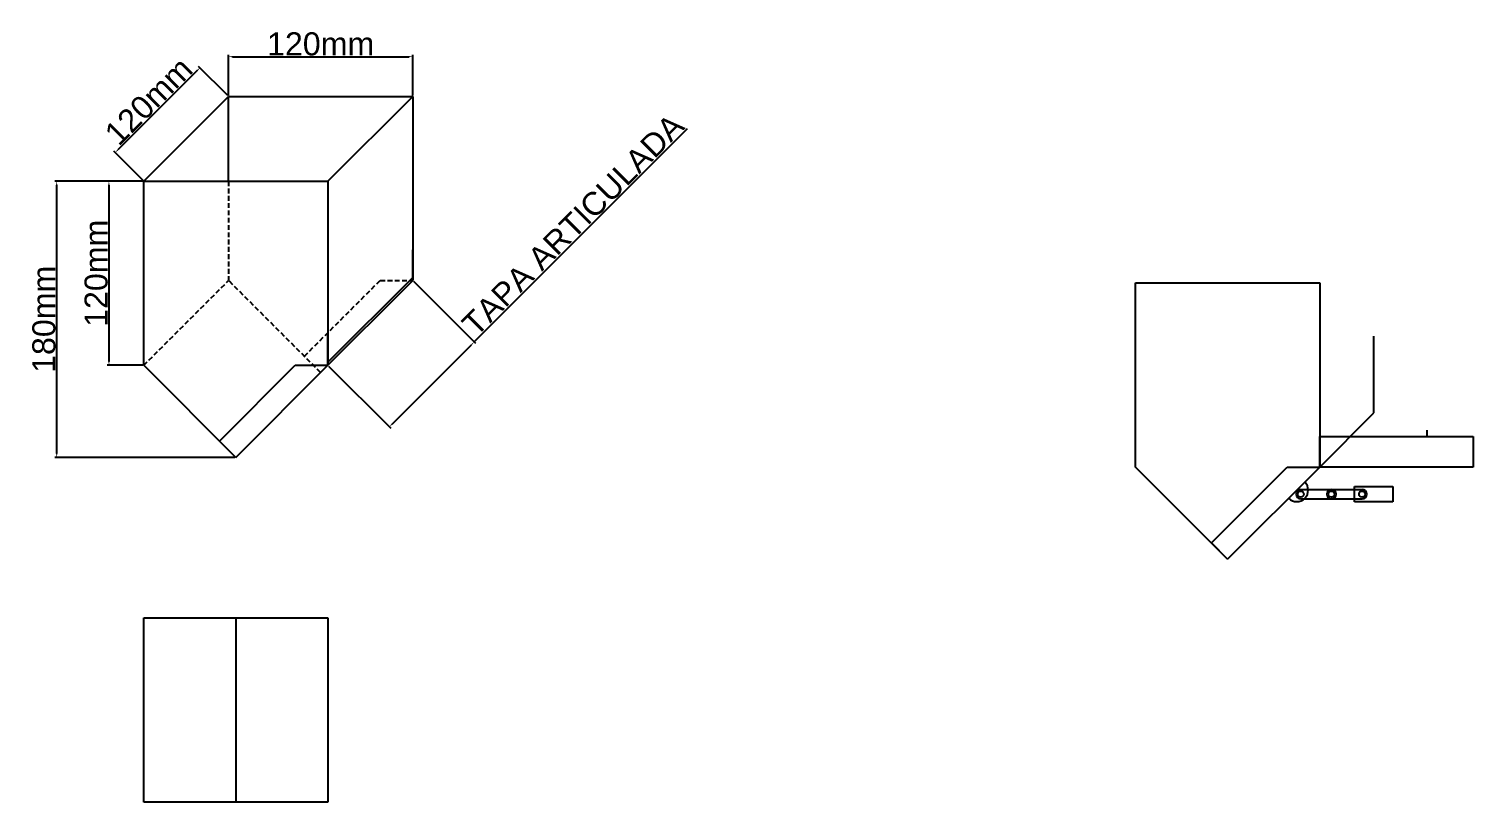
# Model space of a CAD drawing. Header units: centimetres. Extents: x -4347 to 16897, y 49426 to 109107.
# Drawn here: x 15956 to 16897, y 54345 to 54849 of the extents above; entities that cross this region are included whole.
import ezdxf

# ---------------------------------------------------------------- set-up
doc = ezdxf.new("R2010")
doc.units = ezdxf.units.CM
doc.header["$LTSCALE"] = 0.5
doc.linetypes.add('DASHED2', pattern=[9.525, 6.35, -3.175])
doc.styles.get("Standard").update_dxf_attribs({"font": 'arial.ttf'})
doc.dimstyles.new('ISO-25', dxfattribs={"dimtxt": 15, "dimasz": 2.5, "dimexe": 1.25, "dimexo": 0.625, "dimtad": 1, "dimtxsty": 'Standard', "dimcen": 2.5, "dimclrd": 1, "dimclre": 1, "dimadec": 0, "dimazin": 0, "dimtfac": 1, "dimtmove": 0, "dimatfit": 3, "dimfxl": 1, "dimarcsym": 0})

# ---------------------------------------------------------------- blocks, each defined once
blk = doc.blocks.new('*D199')
at = {"color": 1, "lineweight": -2, "transparency": 16777216}
for p, q in [((16086.25, 54805.3), (16086.25, 54831.75)), ((16088.75, 54830.5), (16203.75, 54830.5)), ((16206.25, 54805.3), (16206.25, 54831.75))]:
    blk.add_line(p, q, dxfattribs=at)
at = {"color": 1, "transparency": 16777216}
for points in [[(16088.75, 54830.92), (16088.75, 54830.08), (16086.25, 54830.5)], [(16203.75, 54830.92), (16203.75, 54830.08), (16206.25, 54830.5)]]:
    blk.add_solid(points, dxfattribs=at)
at = {"layer": 'Defpoints', "color": 0, "transparency": 16777216}
for p in [(16206.25, 54830.5), (16086.25, 54804.67), (16206.25, 54804.67)]:
    blk.add_point(p, dxfattribs=at)
at = {"color": 0, "transparency": 16777216, "insert": (16146.25, 54838.78), "char_height": 15, "attachment_point": 5}
blk.add_mtext('120mm', dxfattribs=at)
blk = doc.blocks.new('*D200')
at = {"color": 1, "lineweight": -2, "transparency": 16777216}
for p, q in [((16065.84, 54821.54), (16014.08, 54769.78)), ((16085.81, 54805.11), (16066.73, 54824.19)), ((16030.51, 54749.81), (16011.43, 54768.89))]:
    blk.add_line(p, q, dxfattribs=at)
at = {"color": 1, "transparency": 16777216}
for points in [[(16065.55, 54821.83), (16066.14, 54821.25), (16067.61, 54823.31)], [(16013.78, 54770.07), (16014.37, 54769.48), (16012.31, 54768.01)]]:
    blk.add_solid(points, dxfattribs=at)
at = {"layer": 'Defpoints', "color": 0, "transparency": 16777216}
for p in [(16086.25, 54804.67), (16012.31, 54768.01), (16030.95, 54749.37)]:
    blk.add_point(p, dxfattribs=at)
at = {"color": 0, "transparency": 16777216, "insert": (16034.1, 54801.52), "char_height": 15, "attachment_point": 5, "rotation": 45}
blk.add_mtext('120mm', dxfattribs=at)
blk = doc.blocks.new('*D201')
at = {"color": 1, "lineweight": -2, "transparency": 16777216}
for p, q in [((16030.32, 54749.37), (16007, 54749.37)), ((16008.25, 54746.87), (16008.25, 54631.87)), ((16030.32, 54629.37), (16007, 54629.37))]:
    blk.add_line(p, q, dxfattribs=at)
at = {"color": 1, "transparency": 16777216}
for points in [[(16007.83, 54746.87), (16008.66, 54746.87), (16008.25, 54749.37)], [(16007.83, 54631.87), (16008.66, 54631.87), (16008.25, 54629.37)]]:
    blk.add_solid(points, dxfattribs=at)
at = {"layer": 'Defpoints', "color": 0, "transparency": 16777216}
for p in [(16030.95, 54749.37), (16008.25, 54629.37), (16030.95, 54629.37)]:
    blk.add_point(p, dxfattribs=at)
at = {"color": 0, "transparency": 16777216, "insert": (15999.96, 54689.37), "char_height": 15, "attachment_point": 5, "rotation": 90}
blk.add_mtext('120mm', dxfattribs=at)
blk = doc.blocks.new('*D202')
at = {"color": 1, "lineweight": -2, "transparency": 16777216}
for p, q in [((16031.01, 54749.37), (15972.95, 54749.37)), ((15974.2, 54571.87), (15974.2, 54746.87)), ((16090.32, 54569.37), (15972.95, 54569.37))]:
    blk.add_line(p, q, dxfattribs=at)
at = {"color": 1, "transparency": 16777216}
for points in [[(15973.78, 54746.87), (15974.61, 54746.87), (15974.2, 54749.37)], [(15973.78, 54571.87), (15974.61, 54571.87), (15974.2, 54569.37)]]:
    blk.add_solid(points, dxfattribs=at)
at = {"layer": 'Defpoints', "color": 0, "transparency": 16777216}
for p in [(15974.2, 54749.37), (16031.63, 54749.37), (16090.95, 54569.37)]:
    blk.add_point(p, dxfattribs=at)
at = {"color": 0, "transparency": 16777216, "insert": (15965.91, 54659.37), "char_height": 15, "attachment_point": 5, "rotation": 90}
blk.add_mtext('180mm', dxfattribs=at)
blk = doc.blocks.new('*D203')
at = {"color": 1, "lineweight": -2, "transparency": 16777216}
for p, q in [((16246.32, 54644.6), (16385.32, 54783.61)), ((16206.69, 54684.23), (16247.2, 54643.72)), ((16192.79, 54591.07), (16244.55, 54642.83)), ((16151.39, 54628.93), (16191.9, 54588.42))]:
    blk.add_line(p, q, dxfattribs=at)
at = {"color": 1, "transparency": 16777216}
for points in [[(16244.25, 54643.13), (16244.84, 54642.54), (16246.32, 54644.6)], [(16192.49, 54591.37), (16193.08, 54590.78), (16191.02, 54589.3)]]:
    blk.add_solid(points, dxfattribs=at)
at = {"layer": 'Defpoints', "color": 0, "transparency": 16777216}
for p in [(16206.25, 54684.67), (16246.32, 54644.6), (16150.95, 54629.37)]:
    blk.add_point(p, dxfattribs=at)
at = {"color": 0, "transparency": 16777216, "insert": (16310.78, 54720.91), "char_height": 15, "attachment_point": 5, "rotation": 45}
blk.add_mtext('TAPA ARTICULADA', dxfattribs=at)

msp = doc.modelspace()

# ---------------------------------------------------------------- linework, layer by layer
for p, q in [((16030.948, 54749.372), (16086.247, 54804.671)), ((16086.247, 54749.372), (16086.247, 54804.671)), ((16086.247, 54804.671), (16206.247, 54804.671)), ((16150.948, 54749.372), (16206.247, 54804.671)), ((16206.247, 54804.671), (16206.247, 54684.671)), ((16030.948, 54629.372), (16030.948, 54749.372)), ((16030.948, 54749.372), (16150.948, 54749.372)), ((16150.948, 54749.372), (16150.948, 54629.372)), ((16206.247, 54684.671), (16206.247, 54704.671)), ((16146.247, 54624.671), (16206.247, 54684.671)), ((16150.948, 54631.372), (16206.247, 54686.671)), ((16677.443, 54563.073), (16677.443, 54683.073)), ((16677.443, 54683.073), (16797.443, 54683.073)), ((16797.443, 54683.073), (16797.443, 54563.073)), ((16150.948, 54629.372), (16150.948, 54649.372)), ((16832.798, 54598.429), (16832.798, 54648.429)), ((16090.948, 54569.372), (16030.948, 54629.372)), ((16080.342, 54579.979), (16129.735, 54629.372)), ((16090.948, 54569.372), (16150.948, 54629.372)), ((16129.735, 54629.372), (16150.948, 54629.372)), ((16150.948, 54629.372), (16150.948, 54631.372)), ((16797.443, 54563.073), (16832.798, 54598.429)), ((16797.443, 54563.073), (16797.443, 54583.073)), ((16797.443, 54583.073), (16897.443, 54583.073)), ((16817.443, 54583.073), (16897.443, 54583.073)), ((16867.443, 54583.073), (16867.443, 54587.073)), ((16897.443, 54583.073), (16897.443, 54563.073)), ((16090.948, 54569.372), (16080.342, 54579.979)), ((16737.443, 54503.073), (16677.443, 54563.073)), ((16726.836, 54513.68), (16776.23, 54563.073)), ((16737.443, 54503.073), (16797.443, 54563.073)), ((16776.23, 54563.073), (16797.443, 54563.073)), ((16797.443, 54563.073), (16782.443, 54548.073)), ((16897.443, 54563.073), (16797.443, 54563.073)), ((16785.094, 54548.422), (16805.094, 54548.422)), ((16805.094, 54548.422), (16825.094, 54548.422)), ((16820.094, 54545.422), (16820.094, 54550.422)), ((16820.094, 54550.422), (16845.094, 54550.422)), ((16820.094, 54540.422), (16820.094, 54545.422)), ((16845.094, 54550.422), (16845.094, 54540.422)), ((16785.094, 54542.422), (16805.094, 54542.422)), ((16805.094, 54542.422), (16825.094, 54542.422)), ((16845.094, 54540.422), (16820.094, 54540.422)), ((16737.443, 54503.073), (16726.836, 54513.68)), ((16030.948, 54464.716), (16150.948, 54464.716)), ((16030.948, 54344.716), (16030.948, 54464.716)), ((16090.948, 54464.716), (16090.948, 54344.716)), ((16150.948, 54464.716), (16150.948, 54344.716)), ((16150.948, 54344.716), (16030.948, 54344.716))]:
    msp.add_line(p, q)
at = {"color": 240, "linetype": 'DASHED2', "true_color": 0xed1f24}
for p, q in [((16086.247, 54749.372), (16086.247, 54684.671)), ((16030.948, 54629.372), (16086.247, 54684.671)), ((16146.247, 54624.671), (16086.247, 54684.671)), ((16135.641, 54635.278), (16185.034, 54684.671)), ((16185.034, 54684.671), (16206.247, 54684.671))]:
    msp.add_line(p, q, dxfattribs=at)
for centre in [(16785.094, 54545.422), (16805.094, 54545.422), (16805.094, 54545.422), (16825.094, 54545.422)]:
    msp.add_circle(centre, 2)
for centre, radius, start, end in [((16782.443, 54548.073), 7.5, 225, 45), ((16785.094, 54545.422), 3, 90, 270), ((16805.094, 54545.422), 3, 90, 270), ((16805.094, 54545.422), 3, 270, 90), ((16825.094, 54545.422), 3, 270, 90)]:
    msp.add_arc(centre, radius, start, end)

# ---------------------------------------------------------------- dimensions: what is measured, and where the dimension line sits
dim = msp.add_linear_dim(base=(16206.247, 54830.499), p1=(16086.247, 54804.671), p2=(16206.247, 54804.671), dimstyle='ISO-25', override={"dimpost": 'mm'})
dim.commit()
dim.dimension.update_dxf_attribs({"geometry": '*D199', "text_midpoint": (16146.247, 54838.783)})
for p1, p2, distance, text, picture, middle in [((16086.247, 54804.671), (16030.948, 54749.372), -26.357, '120mm', '*D200', (16034.103, 54801.516)), ((16150.948, 54629.372), (16206.247, 54684.671), -56.667, 'TAPA ARTICULADA', '*D203', (16310.776, 54720.913))]:
    dim = msp.add_aligned_dim(p1=p1, p2=p2, distance=distance, text=text, dimstyle='ISO-25', override={"dimpost": 'mm'})
    dim.commit()
    dim.dimension.update_dxf_attribs({"geometry": picture, "text_midpoint": middle})
for base, p1, p2, picture, middle in [((15974.196, 54749.372), (16090.948, 54569.372), (16031.635, 54749.372), '*D202', (15965.912, 54659.372)), ((16008.247, 54629.372), (16030.948, 54749.372), (16030.948, 54629.372), '*D201', (15999.964, 54689.372))]:
    dim = msp.add_linear_dim(base=base, p1=p1, p2=p2, angle=90, dimstyle='ISO-25', override={"dimpost": 'mm'})
    dim.commit()
    dim.dimension.update_dxf_attribs({"geometry": picture, "text_midpoint": middle})

doc.saveas('drawing.dxf')
